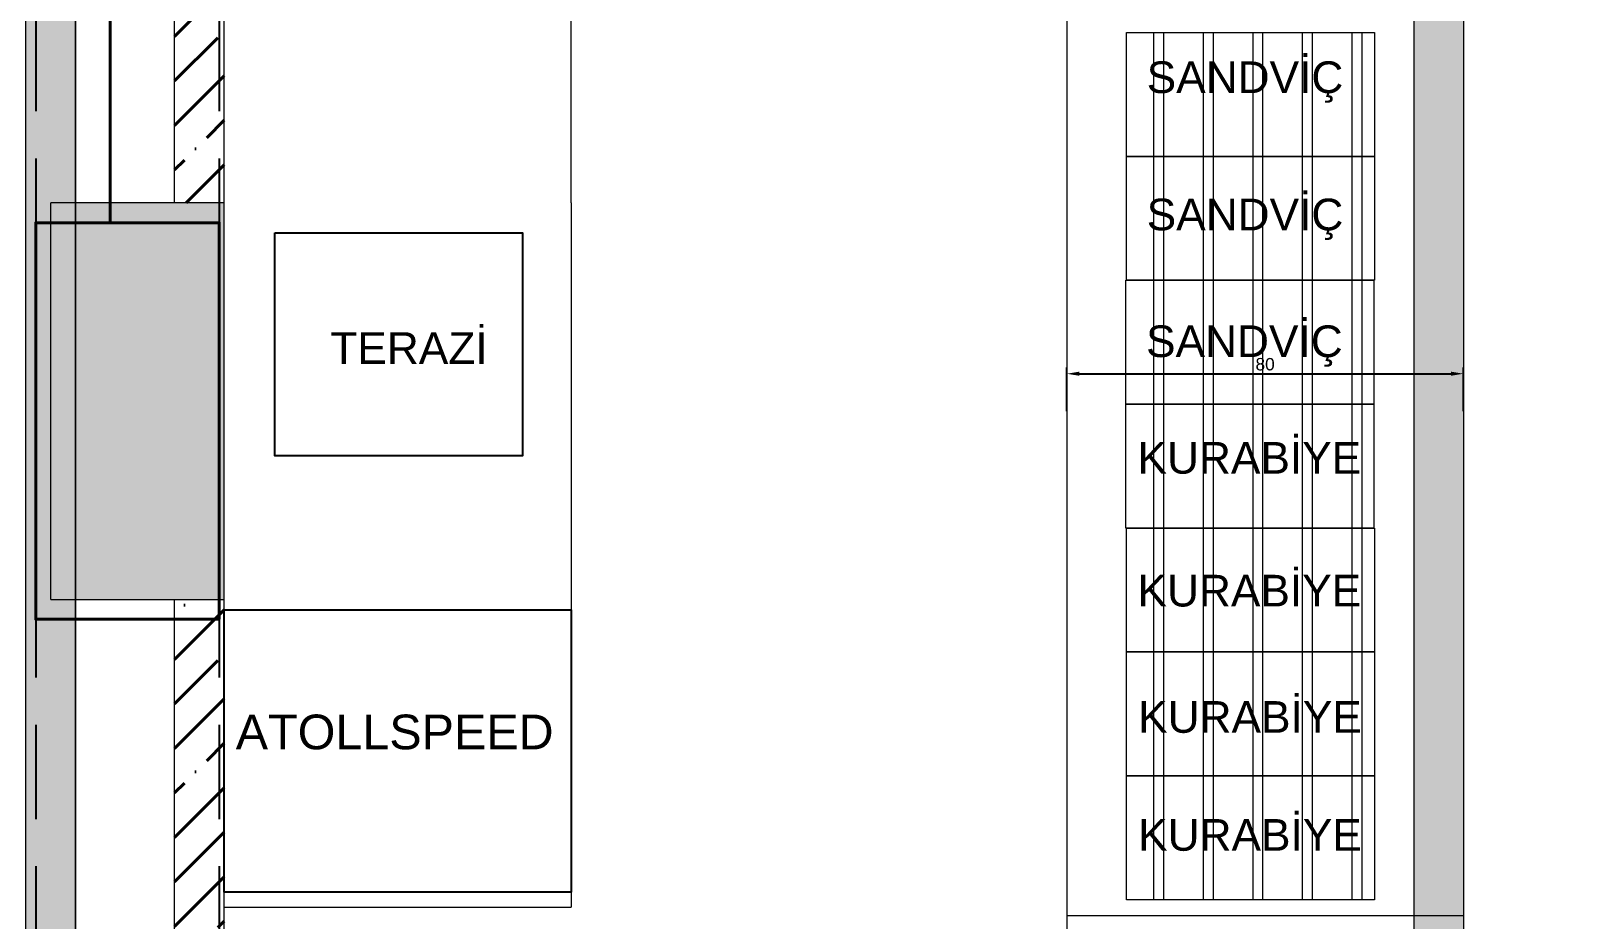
# Model space of a CAD drawing. Header units: millimetres. Extents: x 567392 to 582402, y 4512800 to 4518063.
# Drawn here: x 569201.8 to 569512.9, y 4513766 to 4513945.3 of the extents above; entities that cross this region are included whole.
import ezdxf

# ---------------------------------------------------------------- set-up
doc = ezdxf.new("R2010")
doc.units = ezdxf.units.MM
doc.linetypes.add('DASHED2', pattern=[9.525, 6.35, -3.175])
for name, color, linetype, lineweight in [('A-STRC-01', 2, 'Continuous', 40), ('a_8', 8, 'Continuous', 0), ('duvar', 7, 'Continuous', 35), ('hatch', 251, 'Continuous', 40), ('tefriş', 251, 'Continuous', 13), ('Yazi', 95, 'Continuous', 13)]:
    doc.layers.add(name, color=color, linetype=linetype, lineweight=lineweight)
doc.layers.add('a_p1_d', color=1, linetype='DASHED2')
doc.styles.get("Standard").update_dxf_attribs({"font": 'Arial.ttf'})
doc.dimstyles.new('ISO-25', dxfattribs={"dimtxt": 2.5, "dimasz": 2.5, "dimexe": 1.25, "dimexo": 0.625, "dimtad": 1, "dimtxsty": 'Standard', "dimcen": 2.5, "dimadec": 0, "dimazin": 0, "dimtfac": 1, "dimtmove": 0, "dimatfit": 3, "dimfxl": 1, "dimarcsym": 0})
pattern_1 = [(45, (493993.947, 4489427.766), (-8.9802561, 8.9802561), []), (45, (494002.927, 4489427.766), (-8.9802561, 8.9802561), [15.875, -3.175, 0, -3.175])]

# ---------------------------------------------------------------- blocks, each defined once
blk = doc.blocks.new('A$C4A613EE6')
h = blk.add_hatch(color=256)
h.dxf.hatch_style = 1
h.paths.add_polyline_path([(12300, -100), (0, -100), (0, 0), (12300, 0)])
blk.add_line((12300, 0), (2200, 0))
blk.add_lwpolyline([(12300, -100), (0, -100), (0, 0), (12300, 0)], close=True)
blk = doc.blocks.new('*D657')
at = {"layer": 'Defpoints', "color": 0, "transparency": 16777216}
for p in [(569490.8, 4513876.05), (569410.8, 4513867.86), (569490.8, 4513867.86)]:
    blk.add_point(p, dxfattribs=at)
at = {"layer": 'tefriş', "color": 0, "lineweight": -2, "transparency": 16777216}
for p, q in [((569410.8, 4513868.48), (569410.8, 4513877.3)), ((569413.3, 4513876.05), (569488.3, 4513876.05)), ((569490.8, 4513868.48), (569490.8, 4513877.3))]:
    blk.add_line(p, q, dxfattribs=at)
at = {"layer": 'tefriş', "color": 0, "transparency": 16777216}
for points in [[(569413.3, 4513876.47), (569413.3, 4513875.64), (569410.8, 4513876.05)], [(569488.3, 4513876.47), (569488.3, 4513875.64), (569490.8, 4513876.05)]]:
    blk.add_solid(points, dxfattribs=at)
at = {"layer": 'tefriş', "color": 0, "transparency": 16777216, "insert": (569450.8, 4513877.96), "char_height": 2.5, "attachment_point": 5}
blk.add_mtext('80', dxfattribs=at)
blk = doc.blocks.new('KOLONS')
at = {"layer": 'A-STRC-01', "color": 3}
blk.add_lwpolyline([(-1238, 540), (-1275, 540), (-1275, 620), (-1238, 620)], close=True, dxfattribs=at)

msp = doc.modelspace()

# ---------------------------------------------------------------- hatches: boundary and pattern name
at = {"layer": 'duvar'}
h = msp.add_hatch(color=251, dxfattribs=at)
h.dxf.hatch_style = 1
h.paths.add_polyline_path([(569240.802, 4513910.52), (569205.802, 4513910.52), (569205.802, 4513830.52), (569240.802, 4513830.52)])
h.paths.add_polyline_path([(569240.802, 4513326.52), (569205.802, 4513326.52), (569205.802, 4513266.52), (569240.802, 4513266.52)])
h.paths.add_polyline_path([(569240.802, 4514642.52), (569205.802, 4514642.52), (569205.802, 4514575.52), (569240.802, 4514575.52)])
at = {"layer": 'hatch'}
h = msp.add_hatch(dxfattribs=at)
h.set_pattern_fill('ANSI35', color=256, scale=2)
h.set_pattern_definition(pattern_1)
h.paths.add_polyline_path([(569240.802, 4514575.52), (569230.802, 4514575.52), (569230.802, 4513910.52), (569240.802, 4513910.52)])
h = msp.add_hatch(dxfattribs=at)
h.set_pattern_fill('ANSI35', color=256, scale=2)
h.set_pattern_definition(pattern_1)
h.paths.add_polyline_path([(569240.802, 4513830.52), (569230.802, 4513830.52), (569230.802, 4513326.52), (569240.802, 4513326.52)])
at = {"layer": 'tefriş'}
h = msp.add_hatch(dxfattribs=at)
h.set_pattern_fill('AR-RSHKE', color=34, scale=0.01)
h.set_pattern_definition([(0, (493707.9854, 4493135.302), (6.477, 3.048), [1.524, -1.27, 1.778, -0.762, 2.286, -1.016]), (0, (493709.5094, 4493135.429), (6.477, 3.048), [1.27, -4.826, 1.016, -1.524]), (0, (493712.5574, 4493135.1115), (6.477, 3.048), [0.762, -7.874]), (90, (493707.9854, 4493135.302), (-2.159, 3.048), [2.921, -9.271]), (90, (493709.5094, 4493135.302), (-2.159, 3.048), [2.8575, -9.3345]), (90, (493710.7794, 4493135.302), (-2.159, 3.048), [2.667, -9.525]), (90, (493712.5574, 4493135.1115), (-2.159, 3.048), [2.921, -9.271]), (90, (493713.3194, 4493135.1115), (-2.159, 3.048), [2.921, -9.271]), (90, (493715.6054, 4493135.302), (-2.159, 3.048), [2.794, -9.398])])
h.paths.add_polyline_path([(569480.802, 4513949.643), (569490.802, 4513949.643), (569490.802, 4514106.639), (569480.802, 4514106.639)])
h.paths.add_polyline_path([(569480.802, 4513766.643), (569490.802, 4513766.643), (569490.802, 4513949.643), (569480.802, 4513949.643)])
h.paths.add_polyline_path([(569490.802, 4513766.643), (569480.802, 4513766.643), (569480.802, 4513624.399), (569490.802, 4513624.399), (569490.802, 4513704.399)])
h.paths.add_polyline_path([(569480.802, 4514106.639), (569490.802, 4514106.639, -0.1883199), (569512.947, 4514176.489), (569505.798, 4514183.559, 0.1891226)])
h.paths.add_polyline_path([(569281.79, 4513654.181), (569281.79, 4513674.72), (569261.182, 4513674.72), (569261.182, 4513654.181)], flags=9)
h.paths.add_polyline_path([(569351.777, 4513636.351), (569380.086, 4513636.351), (569380.086, 4513656.958), (569351.777, 4513656.958)], flags=9)
h.paths.add_polyline_path([(569288.994, 4513670.91), (569328.953, 4513670.91), (569328.953, 4513691.517), (569288.994, 4513691.517)], flags=9)
h.paths.add_polyline_path([(569363.719, 4513666.382), (569384.258, 4513666.382), (569384.258, 4513686.989), (569363.719, 4513686.989)], flags=9)
h.paths.add_polyline_path([(569412.409, 4513667.697), (569452.368, 4513667.697), (569452.368, 4513688.304), (569412.409, 4513688.304)], flags=9)

# ---------------------------------------------------------------- linework, layer by layer
at = {"layer": 'A-STRC-01', "color": 3}
msp.add_lwpolyline([(569217.802, 4514562.52), (569217.802, 4513906.52)], dxfattribs=at)
at = {"layer": 'a_p1_d', "ltscale": 3}
for points in [[(569202.802, 4515062.52), (569202.802, 4513366.52)], [(569239.802, 4515062.52), (569239.802, 4513366.52)]]:
    msp.add_lwpolyline(points, dxfattribs=at)
at = {"layer": 'tefriş'}
for p, q in [((569240.802, 4513287.787), (569240.802, 4514599.819)), ((569230.802, 4513910.52), (569230.802, 4514575.52)), ((569310.802, 4513910.52), (569310.802, 4514202.041)), ((569410.802, 4514106.639), (569410.802, 4513704.399)), ((569480.802, 4514106.639), (569480.802, 4513624.399)), ((569490.802, 4514106.639), (569490.802, 4513704.399)), ((569428.37, 4513769.904), (569428.372, 4513944.904)), ((569430.37, 4513769.904), (569430.372, 4513944.904)), ((569438.37, 4513769.903), (569438.372, 4513944.903)), ((569440.37, 4513769.903), (569440.372, 4513944.903)), ((569448.37, 4513769.903), (569448.372, 4513944.903)), ((569450.37, 4513769.903), (569450.372, 4513944.903)), ((569458.37, 4513769.903), (569458.372, 4513944.903)), ((569460.37, 4513769.903), (569460.372, 4513944.903)), ((569468.37, 4513769.903), (569468.372, 4513944.903)), ((569470.37, 4513769.903), (569470.372, 4513944.903)), ((569240.802, 4513910.52), (569205.802, 4513910.52)), ((569205.802, 4513830.52), (569205.802, 4513910.52)), ((569240.802, 4513830.52), (569240.802, 4513910.52)), ((569310.802, 4513910.52), (569310.802, 4513768.399)), ((569205.802, 4513830.52), (569240.802, 4513830.52)), ((569230.802, 4513326.52), (569230.802, 4513830.52)), ((569240.802, 4513768.399), (569310.802, 4513768.399)), ((569490.802, 4513766.643), (569410.802, 4513766.643))]:
    msp.add_line(p, q, dxfattribs=at)
for points in [[(569422.853, 4513944.904), (569472.853, 4513944.903), (569472.853, 4513919.903), (569422.853, 4513919.904)], [(569422.853, 4513919.904), (569472.853, 4513919.903), (569472.852, 4513894.903), (569422.852, 4513894.904)], [(569422.727, 4513894.909), (569472.727, 4513894.908), (569472.727, 4513869.908), (569422.727, 4513869.909)], [(569422.727, 4513869.909), (569472.727, 4513869.908), (569472.727, 4513844.908), (569422.727, 4513844.909)], [(569422.852, 4513844.904), (569472.852, 4513844.903), (569472.851, 4513819.903), (569422.851, 4513819.904)], [(569422.851, 4513819.904), (569472.851, 4513819.903), (569472.851, 4513794.903), (569422.851, 4513794.904)], [(569422.851, 4513794.904), (569472.851, 4513794.903), (569472.851, 4513769.903), (569422.851, 4513769.904)]]:
    msp.add_lwpolyline(points, close=True, dxfattribs=at)
at = {"layer": 'tefriş', "lineweight": 25}
msp.add_lwpolyline([(569251.008, 4513904.504), (569301.008, 4513904.504), (569301.008, 4513859.504), (569251.008, 4513859.504), (569251.008, 4513904.504)], dxfattribs=at)
msp.add_lwpolyline([(569240.802, 4513828.399), (569310.802, 4513828.399), (569310.802, 4513771.399), (569240.802, 4513771.399)], close=True, dxfattribs=at)

# ---------------------------------------------------------------- block references
at = {"layer": 'A-STRC-01'}
msp.add_blockref('KOLONS', (570477.802, 4513286.52), dxfattribs=at)
at = {"layer": 'a_8', "xscale": 0.09999999999999998, "yscale": 0.09999999999999998, "zscale": 0.09999999999999998, "rotation": 270}
msp.add_blockref('A$C4A613EE6', (569210.802, 4514516.52), dxfattribs=at)

# ---------------------------------------------------------------- texts
at = {"layer": 'Yazi', "lineweight": 25, "attachment_point": 9}
for s, width, insert, char_height in [('SANDVİÇ', 53.44413, (569466.583, 4513930.731), 6.389), ('SANDVİÇ', 53.44413, (569466.583, 4513903.03), 6.389), ('SANDVİÇ', 53.44413, (569466.458, 4513877.447), 6.389), ('TERAZİ', 33.4104, (569293.953, 4513878.04), 6.389), ('KURABİYE', 53.44413, (569470.196, 4513855.791), 6.389), ('KURABİYE', 53.44413, (569470.196, 4513828.989), 6.389), ('KURABİYE', 53.44413, (569470.321, 4513803.502), 6.389), ('ATOLLSPEED', 78.11254, (569307.263, 4513800.161), 7), ('KURABİYE', 53.44413, (569470.321, 4513779.697), 6.389)]:
    msp.add_mtext_dynamic_manual_height_columns(s, width=width, gutter_width=58.688, heights=[0], dxfattribs=dict(at, insert=insert, char_height=char_height))

# ---------------------------------------------------------------- dimensions: what is measured, and where the dimension line sits
at = {"layer": 'tefriş'}
dim = msp.add_aligned_dim(p1=(569410.802, 4513867.855), p2=(569490.802, 4513867.855), distance=8.199, dimstyle='ISO-25', dxfattribs=at)
dim.commit()
dim.dimension.update_dxf_attribs({"geometry": '*D657', "text_midpoint": (569450.802, 4513877.955)})

doc.saveas('drawing.dxf')
